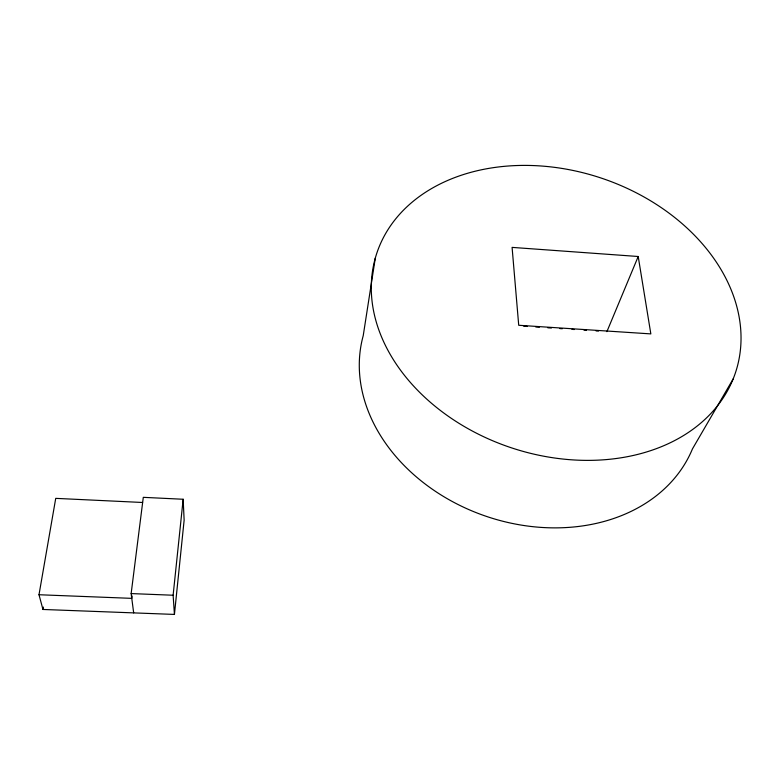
<?xml version="1.0" encoding="UTF-8"?>
<svg xmlns="http://www.w3.org/2000/svg" width="780" height="780" viewBox="0 0 780 780"><rect width="100%" height="100%" fill="white"/><g stroke="black" fill="none" stroke-linecap="round" stroke-linejoin="round"><path stroke-width="1.17" d="M142.603 502.486L55.731 498.361L39 594.74L42.959 609.463L174.437 614.425L184.139 520.153L183.163 499.258L143.296 497.338L131.147 593.58L133.672 612.885M174.437 614.425L173.121 595.237L183.163 499.258M132.073 595.969L131.771 598.358L39 594.74M375.297 258.102L363.217 335.712A174.281 137.534 19.1 0 0 485.433 516.058A174.281 137.534 19.1 0 0 692.445 448.919L733.171 378.904A189.023 142.155 18.4 0 0 513.991 165.653A189.023 142.155 18.4 0 0 421.346 394.017A189.023 142.155 18.4 0 0 733.171 378.904M42.959 609.463L43.368 607.084M606.899 331.646L638.206 256.503L512.09 247.387L518.719 325.27L650.842 333.898L638.206 256.503M131.147 593.58L173.121 595.237M523.712 326.225L527.329 326.459M535.772 327.005L539.389 327.239M547.823 327.795L551.441 328.029M559.884 328.575L562.292 328.731M571.935 329.365L574.353 329.521M583.996 330.154L586.404 330.31M596.047 330.935L598.465 331.09"/></g></svg>
